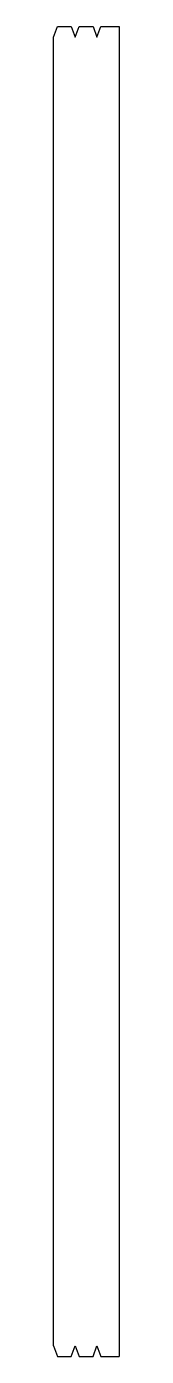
# Model space of a CAD drawing. Extents: x 1202 to 1252, y 233 to 1245.
import ezdxf

# ---------------------------------------------------------------- set-up
doc = ezdxf.new("R2010")
doc.units = 0
doc.layers.get('0').update_dxf_attribs({"linetype": 'CONTINUOUS'})

msp = doc.modelspace()

# ---------------------------------------------------------------- linework, layer by layer
for p, q in [((1202.2, 1237), (1205.2, 1245)), ((1202.2, 240.6), (1202.2, 1237)), ((1205.2, 1245), (1215.7, 1245)), ((1215.7, 1245), (1218.7, 1237)), ((1218.7, 1237), (1221.7, 1245)), ((1221.7, 1245), (1232.2, 1245)), ((1232.2, 1245), (1235.2, 1237)), ((1235.2, 1237), (1238.2, 1245)), ((1238.2, 1245), (1252.2, 1245)), ((1252.2, 1245), (1252.2, 232.6)), ((1202.2, 240.6), (1205.2, 232.6)), ((1215.7, 232.6), (1218.7, 240.6)), ((1218.7, 240.6), (1221.7, 232.6)), ((1232.2, 232.6), (1235.2, 240.6)), ((1235.2, 240.6), (1238.2, 232.6)), ((1205.2, 232.6), (1215.7, 232.6)), ((1221.7, 232.6), (1232.2, 232.6)), ((1238.2, 232.6), (1252.2, 232.6))]:
    msp.add_line(p, q)

doc.saveas('drawing.dxf')
